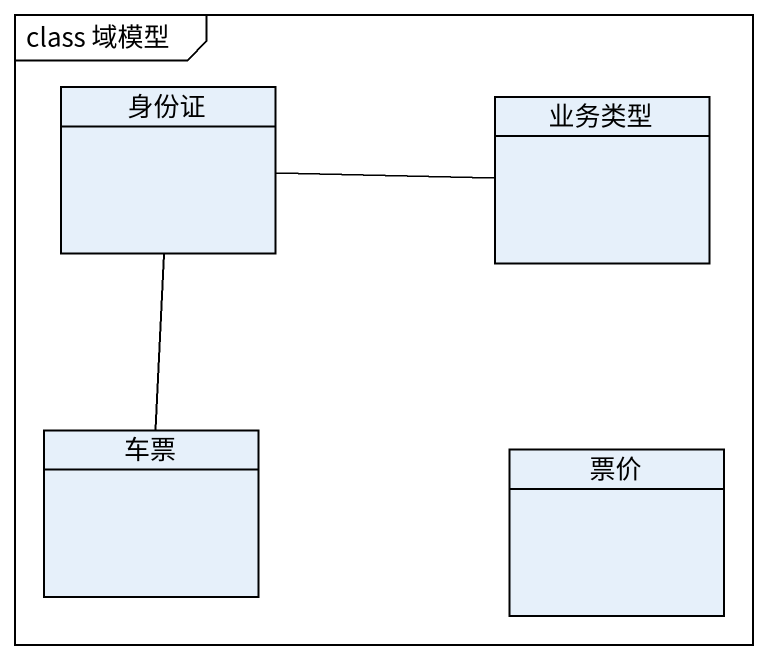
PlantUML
@startuml
mainframe class 域模型
hide circle
hide empty members
class 身份证
class 业务类型
class 车票
class 票价
身份证 -right- 业务类型
身份证 -- 车票
@enduml
